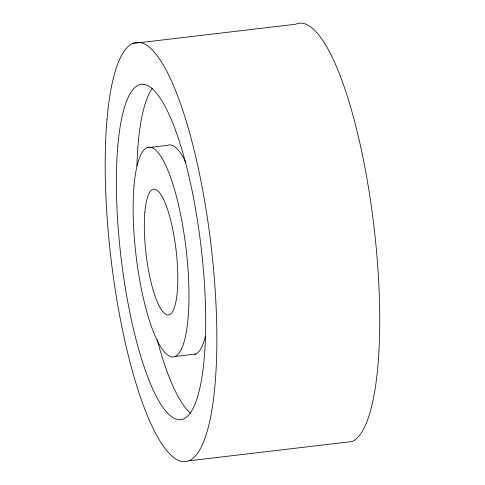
<?xml version="1.0" encoding="UTF-8"?>
<svg xmlns="http://www.w3.org/2000/svg" width="485" height="485" viewBox="0 0 485 485"><rect width="100%" height="100%" fill="white"/><g stroke="black" fill="none" stroke-linecap="round" stroke-linejoin="round"><path stroke-width="0.73" d="M132.799 43.48L295.614 24.25A211.06 50.464 83.3 0 1 372.116 211.921A211.06 50.464 83.3 0 1 352.201 441.52L189.386 460.75M146.943 147.798L167.295 145.397A105.53 25.232 83.3 0 1 185.555 161.917M175.237 356.433L195.588 354.032M190.369 413.056A168.847 40.37 83.3 0 1 157.11 339.488M136.915 165.955A168.847 40.37 83.3 0 1 152.448 88.264M205.361 336.457A105.53 25.232 83.3 0 1 194.17 354.462M106.997 119.413A211.06 50.464 83.3 0 0 175.946 459.065A211.06 50.464 83.3 0 0 200.329 177.868A211.06 50.464 83.3 0 0 106.997 119.413M117.819 145.955A168.847 40.37 83.3 0 0 172.975 417.676A168.847 40.37 83.3 0 0 192.484 192.721A168.847 40.37 83.3 0 0 117.819 145.955M144.863 212.303A63.317 15.138 83.3 0 0 165.549 314.201A63.317 15.138 83.3 0 0 172.86 229.841A63.317 15.138 83.3 0 0 144.863 212.303M134.042 185.761A105.53 25.232 83.3 0 0 168.519 355.59A105.53 25.232 83.3 0 0 180.711 214.994A105.53 25.232 83.3 0 0 134.042 185.761"/></g></svg>
